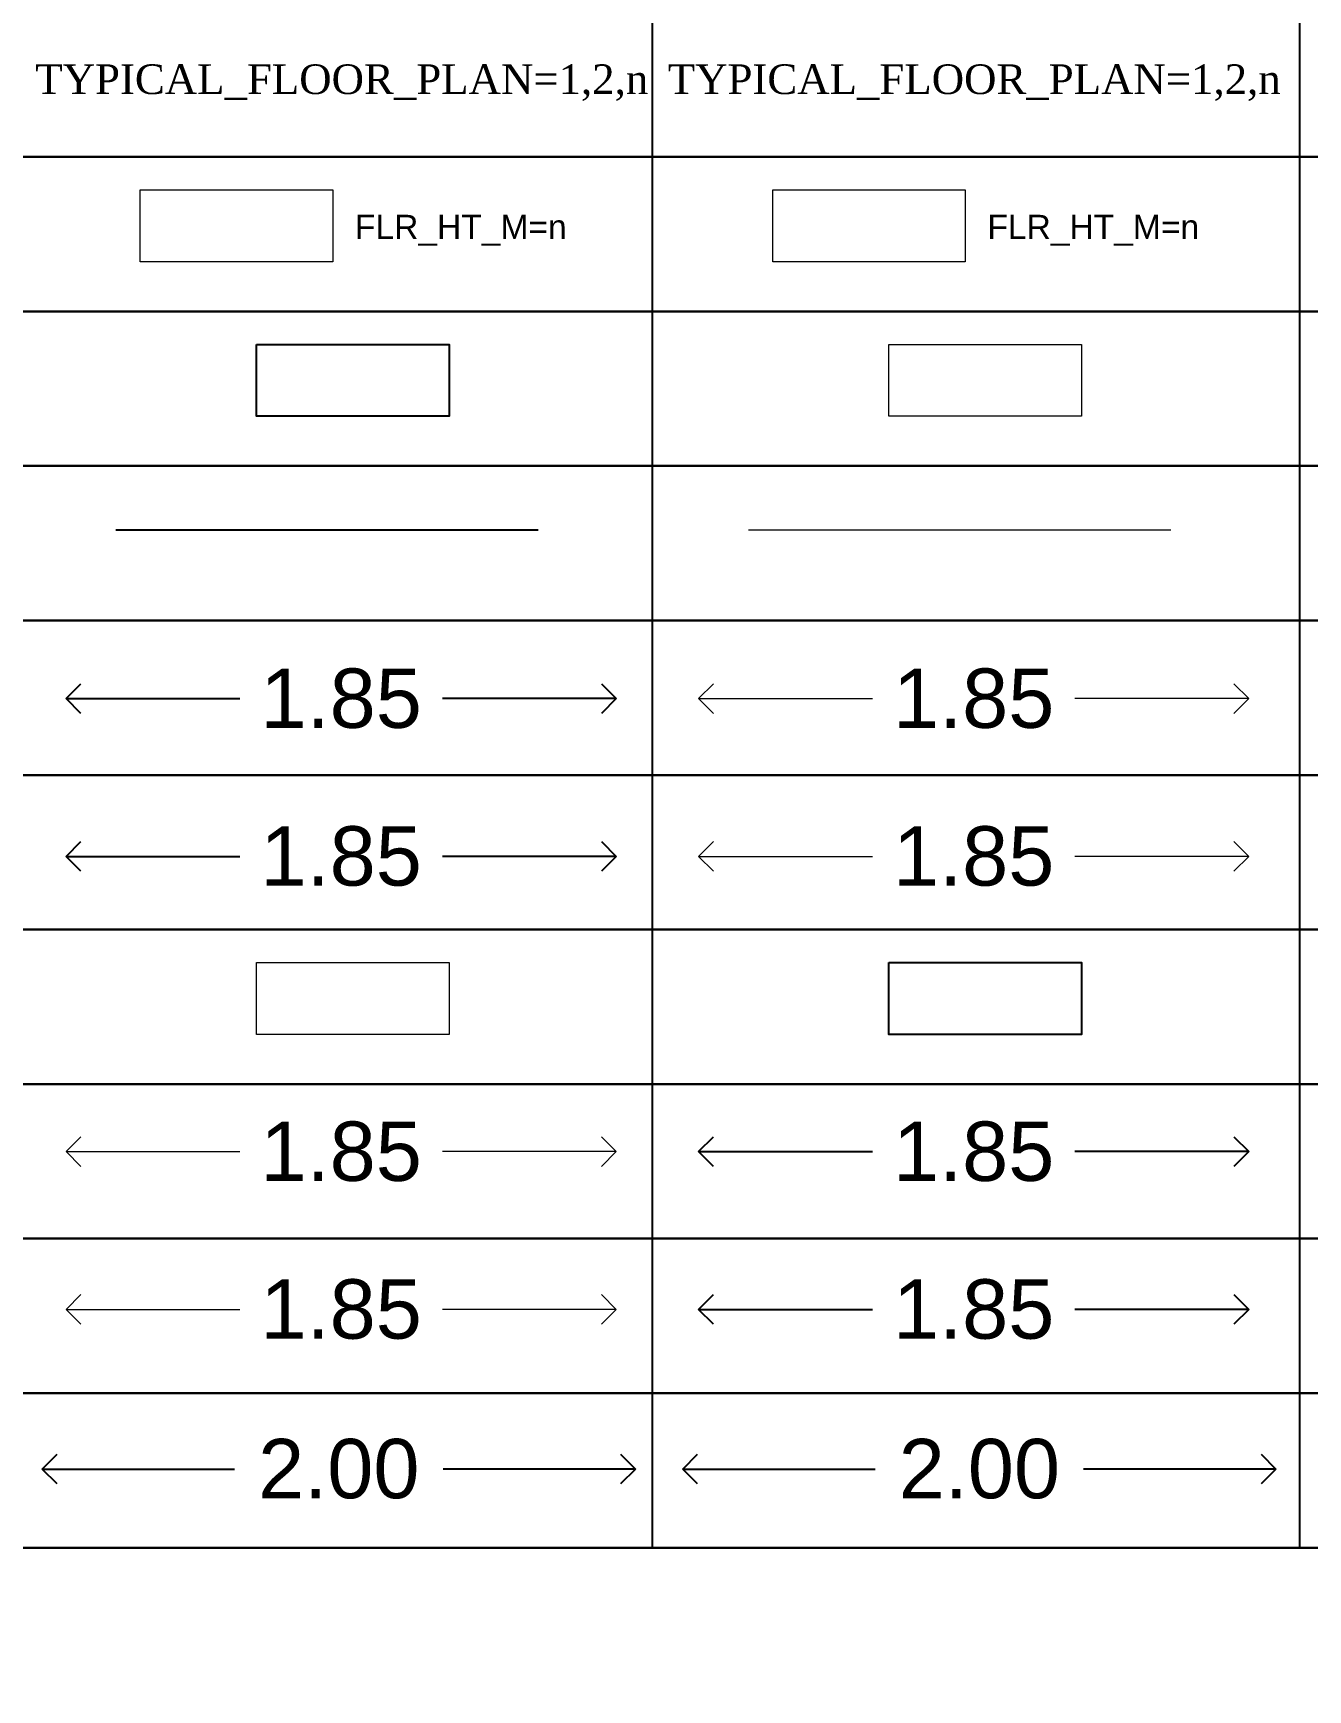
# Model space of a CAD drawing. Header units: millimetres. Extents: x -9481 to -9285, y 28728 to 28829.
# Drawn here: x -9451.39 to -9447.1, y 28791.82 to 28797.4 of the extents above; entities that cross this region are included whole.
import ezdxf

# ---------------------------------------------------------------- set-up
doc = ezdxf.new("R2010")
doc.units = ezdxf.units.MM
doc.header["$PDMODE"] = 34
doc.header["$PDSIZE"] = -15
doc.linetypes.add('CONTINULUS', pattern=[0])
for name, color, linetype, plot in [('BLK_1_FLR_3_BLT_UP_AREA', 7, 'Continuous', False), ('BLK_1_FLR_3_STAIR_1_FLIGHT_1', 7, 'Continuous', False), ('BLK_1_FLR_4_STAIR_1_LANDING_1', 7, 'Continuous', False)]:
    doc.layers.add(name, color=color, linetype=linetype, plot=plot)
for name, color, linetype in [('BLK_1_FLR_3_EXIT_WIDTH_STAIR', 7, 'Continuous'), ('BLK_1_FLR_4_BLT_UP_AREA', 7, 'Continuous'), ('BLK_1_FLR_4_EXIT_WIDTH_STAIR', 7, 'Continuous')]:
    doc.layers.add(name, color=color, linetype=linetype)
for name, color, linetype, lineweight in [('BLK_1_FLR_3_STAIR_1', 7, 'Continuous', 0), ('BLK_1_FLR_3_STAIR_1_LANDING_1', 7, 'Continuous', 0), ('BLK_1_FLR_4_STAIR_1', 7, 'Continuous', 0), ('BLK_1_FLR_4_STAIR_1_FLIGHT_1', 7, 'Continuous', 0), ('PLAN', 7, 'Continuous', 40)]:
    doc.layers.add(name, color=color, linetype=linetype, lineweight=lineweight)
doc.styles.add('Arial', font='arial.ttf', dxfattribs={"height": 0.2})
doc.styles.get("Standard").update_dxf_attribs({"font": 'arial.ttf', "height": 0.25})
doc.styles.add('style2', font='arial.ttf', dxfattribs={"height": 0.3})
doc.styles.add('TNR', font='times.ttf', dxfattribs={"height": 0.5})
doc.dimstyles.new('INT DIM', dxfattribs={"dimtxt": 0.3, "dimasz": 0.1, "dimexe": 0.18, "dimexo": 0.0625, "dimgap": 0.09, "dimtad": 0, "dimzin": 0, "dimdsep": 46, "dimtxsty": 'style2', "dimblk": 'OPEN90', "dimcen": 0.09, "dimse1": 1, "dimse2": 1, "dimclrd": 250, "dimclrt": 256, "dimadec": 0, "dimazin": 0, "dimtfac": 1, "dimtofl": 0, "dimtmove": 0, "dimatfit": 3, "dimfxl": 0.18, "dimtolj": 1, "dimtzin": 0, "dimlwd": -1, "dimarcsym": 0})

# ---------------------------------------------------------------- blocks, each defined once
blk = doc.blocks.new('_Open90')
at = {"layer": 'PLAN', "color": 0, "lineweight": -2}
for p, q in [((0, 0), (-1, 0)), ((-0.5, 0.5), (0, 0)), ((0, 0), (-0.5, -0.5))]:
    blk.add_line(p, q, dxfattribs=at)
blk = doc.blocks.new('*D11')
at = {"layer": 'BLK_1_FLR_3_STAIR_1_FLIGHT_1', "color": 250, "transparency": 16777216}
for p, q in [((-9451.1835, 28795.156), (-9450.6974, 28795.156)), ((-9449.5292, 28795.156), (-9450.0152, 28795.156))]:
    blk.add_line(p, q, dxfattribs=at)
at = {"layer": 'Defpoints', "color": 0, "transparency": 16777216}
for p in [(-9451.2835, 28795.2221), (-9449.4292, 28795.2408), (-9449.4292, 28795.156)]:
    blk.add_point(p, dxfattribs=at)
at = {"layer": 'BLK_1_FLR_3_STAIR_1_FLIGHT_1', "color": 250, "transparency": 16777216, "xscale": 0.1, "yscale": 0.1, "zscale": 0.1, "rotation": 180}
blk.add_blockref('_Open90', (-9451.2835, 28795.156), dxfattribs=at)
at = {"layer": 'BLK_1_FLR_3_STAIR_1_FLIGHT_1', "color": 250, "transparency": 16777216, "xscale": 0.1, "yscale": 0.1, "zscale": 0.1}
blk.add_blockref('_Open90', (-9449.4292, 28795.156), dxfattribs=at)
at = {"layer": 'BLK_1_FLR_3_STAIR_1_FLIGHT_1', "transparency": 16777216, "insert": (-9450.3563, 28795.156), "char_height": 0.2, "attachment_point": 5, "style": 'Arial', "bg_fill": 3, "box_fill_scale": 1.1, "bg_fill_color": 256, "bg_fill_true_color": 13158600, "bg_fill_transparency": 0}
blk.add_mtext('\\A1;1.85', dxfattribs=at)
blk = doc.blocks.new('*D12')
at = {"layer": 'BLK_1_FLR_4_STAIR_1_FLIGHT_1', "color": 250, "transparency": 16777216}
for p, q in [((-9449.052, 28795.156), (-9448.5659, 28795.156)), ((-9447.3977, 28795.156), (-9447.8837, 28795.156))]:
    blk.add_line(p, q, dxfattribs=at)
at = {"layer": 'Defpoints', "color": 0, "transparency": 16777216}
for p in [(-9449.152, 28795.2221), (-9447.2977, 28795.2408), (-9447.2977, 28795.156)]:
    blk.add_point(p, dxfattribs=at)
at = {"layer": 'BLK_1_FLR_4_STAIR_1_FLIGHT_1', "color": 250, "transparency": 16777216, "xscale": 0.1, "yscale": 0.1, "zscale": 0.1, "rotation": 180}
blk.add_blockref('_Open90', (-9449.152, 28795.156), dxfattribs=at)
at = {"layer": 'BLK_1_FLR_4_STAIR_1_FLIGHT_1', "color": 250, "transparency": 16777216, "xscale": 0.1, "yscale": 0.1, "zscale": 0.1}
blk.add_blockref('_Open90', (-9447.2977, 28795.156), dxfattribs=at)
at = {"layer": 'BLK_1_FLR_4_STAIR_1_FLIGHT_1', "transparency": 16777216, "insert": (-9448.2248, 28795.156), "char_height": 0.2, "attachment_point": 5, "style": 'Arial', "bg_fill": 3, "box_fill_scale": 1.1, "bg_fill_color": 256, "bg_fill_true_color": 13158600, "bg_fill_transparency": 0}
blk.add_mtext('\\A1;1.85', dxfattribs=at)
blk = doc.blocks.new('*D17')
at = {"layer": 'BLK_1_FLR_3_STAIR_1_FLIGHT_1', "color": 250, "transparency": 16777216}
for p, q in [((-9451.1835, 28794.6246), (-9450.6974, 28794.6246)), ((-9449.5292, 28794.6246), (-9450.0152, 28794.6246))]:
    blk.add_line(p, q, dxfattribs=at)
at = {"layer": 'Defpoints', "color": 0, "transparency": 16777216}
for p in [(-9449.4292, 28794.7093), (-9451.2835, 28794.6907), (-9449.4292, 28794.6246)]:
    blk.add_point(p, dxfattribs=at)
at = {"layer": 'BLK_1_FLR_3_STAIR_1_FLIGHT_1', "color": 250, "transparency": 16777216, "xscale": 0.1, "yscale": 0.1, "zscale": 0.1, "rotation": 180}
blk.add_blockref('_Open90', (-9451.2835, 28794.6246), dxfattribs=at)
at = {"layer": 'BLK_1_FLR_3_STAIR_1_FLIGHT_1', "color": 250, "transparency": 16777216, "xscale": 0.1, "yscale": 0.1, "zscale": 0.1}
blk.add_blockref('_Open90', (-9449.4292, 28794.6246), dxfattribs=at)
at = {"layer": 'BLK_1_FLR_3_STAIR_1_FLIGHT_1', "transparency": 16777216, "insert": (-9450.3563, 28794.6246), "char_height": 0.2, "attachment_point": 5, "style": 'Arial', "bg_fill": 3, "box_fill_scale": 1.1, "bg_fill_color": 256, "bg_fill_true_color": 13158600, "bg_fill_transparency": 0}
blk.add_mtext('\\A1;1.85', dxfattribs=at)
blk = doc.blocks.new('*D18')
at = {"layer": 'BLK_1_FLR_4_STAIR_1_FLIGHT_1', "color": 250, "transparency": 16777216}
for p, q in [((-9449.052, 28794.6246), (-9448.5659, 28794.6246)), ((-9447.3977, 28794.6246), (-9447.8837, 28794.6246))]:
    blk.add_line(p, q, dxfattribs=at)
at = {"layer": 'Defpoints', "color": 0, "transparency": 16777216}
for p in [(-9447.2977, 28794.7093), (-9449.152, 28794.6907), (-9447.2977, 28794.6246)]:
    blk.add_point(p, dxfattribs=at)
at = {"layer": 'BLK_1_FLR_4_STAIR_1_FLIGHT_1', "color": 250, "transparency": 16777216, "xscale": 0.1, "yscale": 0.1, "zscale": 0.1, "rotation": 180}
blk.add_blockref('_Open90', (-9449.152, 28794.6246), dxfattribs=at)
at = {"layer": 'BLK_1_FLR_4_STAIR_1_FLIGHT_1', "color": 250, "transparency": 16777216, "xscale": 0.1, "yscale": 0.1, "zscale": 0.1}
blk.add_blockref('_Open90', (-9447.2977, 28794.6246), dxfattribs=at)
at = {"layer": 'BLK_1_FLR_4_STAIR_1_FLIGHT_1', "transparency": 16777216, "insert": (-9448.2248, 28794.6246), "char_height": 0.2, "attachment_point": 5, "style": 'Arial', "bg_fill": 3, "box_fill_scale": 1.1, "bg_fill_color": 256, "bg_fill_true_color": 13158600, "bg_fill_transparency": 0}
blk.add_mtext('\\A1;1.85', dxfattribs=at)
blk = doc.blocks.new('*D24')
at = {"layer": 'BLK_1_FLR_3_STAIR_1_LANDING_1', "color": 250, "transparency": 16777216}
for p, q in [((-9451.1835, 28793.6298), (-9450.6974, 28793.6298)), ((-9449.5292, 28793.6298), (-9450.0152, 28793.6298))]:
    blk.add_line(p, q, dxfattribs=at)
at = {"layer": 'Defpoints', "color": 0, "transparency": 16777216}
for p in [(-9449.4292, 28793.7145), (-9451.2835, 28793.6958), (-9449.4292, 28793.6298)]:
    blk.add_point(p, dxfattribs=at)
at = {"layer": 'BLK_1_FLR_3_STAIR_1_LANDING_1', "color": 250, "transparency": 16777216, "xscale": 0.1, "yscale": 0.1, "zscale": 0.1, "rotation": 180}
blk.add_blockref('_Open90', (-9451.2835, 28793.6298), dxfattribs=at)
at = {"layer": 'BLK_1_FLR_3_STAIR_1_LANDING_1', "color": 250, "transparency": 16777216, "xscale": 0.1, "yscale": 0.1, "zscale": 0.1}
blk.add_blockref('_Open90', (-9449.4292, 28793.6298), dxfattribs=at)
at = {"layer": 'BLK_1_FLR_3_STAIR_1_LANDING_1', "transparency": 16777216, "insert": (-9450.3563, 28793.6298), "char_height": 0.2, "attachment_point": 5, "style": 'Arial', "bg_fill": 3, "box_fill_scale": 1.1, "bg_fill_color": 256, "bg_fill_true_color": 13158600, "bg_fill_transparency": 0}
blk.add_mtext('\\A1;1.85', dxfattribs=at)
blk = doc.blocks.new('*D25')
at = {"layer": 'BLK_1_FLR_4_STAIR_1_LANDING_1', "color": 250, "transparency": 16777216}
for p, q in [((-9449.052, 28793.6298), (-9448.5659, 28793.6298)), ((-9447.3977, 28793.6298), (-9447.8837, 28793.6298))]:
    blk.add_line(p, q, dxfattribs=at)
at = {"layer": 'Defpoints', "color": 0, "transparency": 16777216}
for p in [(-9447.2977, 28793.7145), (-9449.152, 28793.6958), (-9447.2977, 28793.6298)]:
    blk.add_point(p, dxfattribs=at)
at = {"layer": 'BLK_1_FLR_4_STAIR_1_LANDING_1', "color": 250, "transparency": 16777216, "xscale": 0.1, "yscale": 0.1, "zscale": 0.1, "rotation": 180}
blk.add_blockref('_Open90', (-9449.152, 28793.6298), dxfattribs=at)
at = {"layer": 'BLK_1_FLR_4_STAIR_1_LANDING_1', "color": 250, "transparency": 16777216, "xscale": 0.1, "yscale": 0.1, "zscale": 0.1}
blk.add_blockref('_Open90', (-9447.2977, 28793.6298), dxfattribs=at)
at = {"layer": 'BLK_1_FLR_4_STAIR_1_LANDING_1', "transparency": 16777216, "insert": (-9448.2248, 28793.6298), "char_height": 0.2, "attachment_point": 5, "style": 'Arial', "bg_fill": 3, "box_fill_scale": 1.1, "bg_fill_color": 256, "bg_fill_true_color": 13158600, "bg_fill_transparency": 0}
blk.add_mtext('\\A1;1.85', dxfattribs=at)
blk = doc.blocks.new('*D31')
at = {"layer": 'BLK_1_FLR_3_STAIR_1_LANDING_1', "color": 250, "transparency": 16777216}
for p, q in [((-9451.1835, 28793.0983), (-9450.6974, 28793.0983)), ((-9449.5292, 28793.0983), (-9450.0152, 28793.0983))]:
    blk.add_line(p, q, dxfattribs=at)
at = {"layer": 'Defpoints', "color": 0, "transparency": 16777216}
for p in [(-9451.2835, 28793.1644), (-9449.4292, 28793.1831), (-9449.4292, 28793.0983)]:
    blk.add_point(p, dxfattribs=at)
at = {"layer": 'BLK_1_FLR_3_STAIR_1_LANDING_1', "color": 250, "transparency": 16777216, "xscale": 0.1, "yscale": 0.1, "zscale": 0.1, "rotation": 180}
blk.add_blockref('_Open90', (-9451.2835, 28793.0983), dxfattribs=at)
at = {"layer": 'BLK_1_FLR_3_STAIR_1_LANDING_1', "color": 250, "transparency": 16777216, "xscale": 0.1, "yscale": 0.1, "zscale": 0.1}
blk.add_blockref('_Open90', (-9449.4292, 28793.0983), dxfattribs=at)
at = {"layer": 'BLK_1_FLR_3_STAIR_1_LANDING_1', "transparency": 16777216, "insert": (-9450.3563, 28793.0983), "char_height": 0.2, "attachment_point": 5, "style": 'Arial', "bg_fill": 3, "box_fill_scale": 1.1, "bg_fill_color": 256, "bg_fill_true_color": 13158600, "bg_fill_transparency": 0}
blk.add_mtext('\\A1;1.85', dxfattribs=at)
blk = doc.blocks.new('*D32')
at = {"layer": 'BLK_1_FLR_4_STAIR_1_LANDING_1', "color": 250, "transparency": 16777216}
for p, q in [((-9449.052, 28793.0983), (-9448.5659, 28793.0983)), ((-9447.3977, 28793.0983), (-9447.8837, 28793.0983))]:
    blk.add_line(p, q, dxfattribs=at)
at = {"layer": 'Defpoints', "color": 0, "transparency": 16777216}
for p in [(-9449.152, 28793.1644), (-9447.2977, 28793.1831), (-9447.2977, 28793.0983)]:
    blk.add_point(p, dxfattribs=at)
at = {"layer": 'BLK_1_FLR_4_STAIR_1_LANDING_1', "color": 250, "transparency": 16777216, "xscale": 0.1, "yscale": 0.1, "zscale": 0.1, "rotation": 180}
blk.add_blockref('_Open90', (-9449.152, 28793.0983), dxfattribs=at)
at = {"layer": 'BLK_1_FLR_4_STAIR_1_LANDING_1', "color": 250, "transparency": 16777216, "xscale": 0.1, "yscale": 0.1, "zscale": 0.1}
blk.add_blockref('_Open90', (-9447.2977, 28793.0983), dxfattribs=at)
at = {"layer": 'BLK_1_FLR_4_STAIR_1_LANDING_1', "transparency": 16777216, "insert": (-9448.2248, 28793.0983), "char_height": 0.2, "attachment_point": 5, "style": 'Arial', "bg_fill": 3, "box_fill_scale": 1.1, "bg_fill_color": 256, "bg_fill_true_color": 13158600, "bg_fill_transparency": 0}
blk.add_mtext('\\A1;1.85', dxfattribs=at)
blk = doc.blocks.new('*D40')
at = {"layer": 'BLK_1_FLR_3_EXIT_WIDTH_STAIR', "color": 250, "ltscale": 0.05, "transparency": 16777216}
for p, q in [((-9451.2638, 28792.5606), (-9450.7154, 28792.5606)), ((-9449.4647, 28792.5606), (-9450.0131, 28792.5606))]:
    blk.add_line(p, q, dxfattribs=at)
at = {"layer": 'Defpoints', "color": 0, "linetype": 'CONTINULUS', "ltscale": 0.05, "transparency": 16777216}
for p in [(-9451.3638, 28792.721), (-9449.3647, 28792.721), (-9449.3647, 28792.5606)]:
    blk.add_point(p, dxfattribs=at)
at = {"layer": 'BLK_1_FLR_3_EXIT_WIDTH_STAIR', "color": 250, "linetype": 'CONTINULUS', "ltscale": 0.05, "transparency": 16777216, "xscale": 0.1, "yscale": 0.1, "zscale": 0.1, "rotation": 180}
blk.add_blockref('_Open90', (-9451.3638, 28792.5606), dxfattribs=at)
at = {"layer": 'BLK_1_FLR_3_EXIT_WIDTH_STAIR', "color": 250, "linetype": 'CONTINULUS', "ltscale": 0.05, "transparency": 16777216, "xscale": 0.1, "yscale": 0.1, "zscale": 0.1}
blk.add_blockref('_Open90', (-9449.3647, 28792.5606), dxfattribs=at)
at = {"layer": 'BLK_1_FLR_3_EXIT_WIDTH_STAIR', "linetype": 'CONTINULUS', "ltscale": 0.05, "transparency": 16777216, "insert": (-9450.3643, 28792.5606), "char_height": 0.2, "attachment_point": 5, "style": 'Arial', "bg_fill": 3, "box_fill_scale": 1.1, "bg_fill_color": 256, "bg_fill_true_color": 13158600, "bg_fill_transparency": 0}
blk.add_mtext('\\A1;2.00', dxfattribs=at)
blk = doc.blocks.new('*D41')
at = {"layer": 'BLK_1_FLR_4_EXIT_WIDTH_STAIR', "color": 250, "ltscale": 0.05, "transparency": 16777216}
for p, q in [((-9449.1052, 28792.5606), (-9448.5567, 28792.5606)), ((-9447.306, 28792.5606), (-9447.8545, 28792.5606))]:
    blk.add_line(p, q, dxfattribs=at)
at = {"layer": 'Defpoints', "color": 0, "linetype": 'CONTINULUS', "ltscale": 0.05, "transparency": 16777216}
for p in [(-9449.2052, 28792.721), (-9447.206, 28792.721), (-9447.206, 28792.5606)]:
    blk.add_point(p, dxfattribs=at)
at = {"layer": 'BLK_1_FLR_4_EXIT_WIDTH_STAIR', "color": 250, "linetype": 'CONTINULUS', "ltscale": 0.05, "transparency": 16777216, "xscale": 0.1, "yscale": 0.1, "zscale": 0.1, "rotation": 180}
blk.add_blockref('_Open90', (-9449.2052, 28792.5606), dxfattribs=at)
at = {"layer": 'BLK_1_FLR_4_EXIT_WIDTH_STAIR', "color": 250, "linetype": 'CONTINULUS', "ltscale": 0.05, "transparency": 16777216, "xscale": 0.1, "yscale": 0.1, "zscale": 0.1}
blk.add_blockref('_Open90', (-9447.206, 28792.5606), dxfattribs=at)
at = {"layer": 'BLK_1_FLR_4_EXIT_WIDTH_STAIR', "linetype": 'CONTINULUS', "ltscale": 0.05, "transparency": 16777216, "insert": (-9448.2056, 28792.5606), "char_height": 0.2, "attachment_point": 5, "style": 'Arial', "bg_fill": 3, "box_fill_scale": 1.1, "bg_fill_color": 256, "bg_fill_true_color": 13158600, "bg_fill_transparency": 0}
blk.add_mtext('\\A1;2.00', dxfattribs=at)

msp = doc.modelspace()

# ---------------------------------------------------------------- linework, layer by layer
for p, q in [((-9449.3086, 28797.5019), (-9449.3086, 28796.9812)), ((-9447.1263, 28797.5019), (-9447.1263, 28796.9812)), ((-9449.3086, 28796.9812), (-9449.3086, 28796.4606)), ((-9447.1263, 28796.9812), (-9447.1263, 28796.4606)), ((-9449.3086, 28796.4606), (-9449.3086, 28795.9399)), ((-9447.1263, 28796.4606), (-9447.1263, 28795.9399)), ((-9449.3086, 28795.9399), (-9449.3086, 28795.4193)), ((-9447.1263, 28795.9399), (-9447.1263, 28795.4193)), ((-9449.3086, 28795.4193), (-9449.3086, 28794.8986)), ((-9447.1263, 28795.4193), (-9447.1263, 28794.8986)), ((-9449.3086, 28794.8986), (-9449.3086, 28794.378)), ((-9447.1263, 28794.8986), (-9447.1263, 28794.378)), ((-9449.3086, 28794.378), (-9449.3086, 28793.8573)), ((-9447.1263, 28794.378), (-9447.1263, 28793.8573)), ((-9449.3086, 28793.8573), (-9449.3086, 28793.3367)), ((-9447.1263, 28793.8573), (-9447.1263, 28793.3367)), ((-9449.3086, 28793.3367), (-9449.3086, 28792.816)), ((-9447.1263, 28793.3367), (-9447.1263, 28792.816)), ((-9449.3086, 28792.816), (-9449.3086, 28792.2954)), ((-9447.1263, 28792.816), (-9447.1263, 28792.2954))]:
    msp.add_line(p, q)
for points in [[(-9481.2579, 28797.5019), (-9442.23, 28797.5019), (-9442.23, 28796.9812), (-9481.2579, 28796.9812), (-9481.2579, 28797.5019)], [(-9481.2579, 28792.816), (-9442.23, 28792.816), (-9442.23, 28792.2954), (-9481.2579, 28792.2954), (-9481.2579, 28792.816)], [(-9481.2579, 28792.2954), (-9442.23, 28792.2954), (-9442.23, 28791.7747), (-9481.2579, 28791.7747), (-9481.2579, 28792.2954)]]:
    msp.add_lwpolyline(points, close=True)
for points in [[(-9481.2579, 28796.4606), (-9481.2579, 28796.9812), (-9442.23, 28796.9812), (-9442.23, 28796.4606), (-9470.8642, 28796.4606)], [(-9461.7318, 28796.4606), (-9442.23, 28796.4606), (-9442.23, 28795.9399), (-9461.7318, 28795.9399)], [(-9461.7318, 28795.9399), (-9442.23, 28795.9399), (-9442.23, 28795.4193), (-9461.7318, 28795.4193)], [(-9461.7318, 28795.4193), (-9442.23, 28795.4193), (-9442.23, 28794.8986), (-9461.7318, 28794.8986)], [(-9461.7318, 28794.8986), (-9442.23, 28794.8986), (-9442.23, 28794.378), (-9470.8642, 28794.378)], [(-9470.8642, 28794.378), (-9442.23, 28794.378), (-9442.23, 28793.8573), (-9461.7318, 28793.8573)], [(-9461.7318, 28793.8573), (-9442.23, 28793.8573), (-9442.23, 28793.3367), (-9461.7318, 28793.3367)], [(-9461.7318, 28793.3367), (-9442.23, 28793.3367), (-9442.23, 28792.816), (-9481.2579, 28792.816), (-9481.2579, 28793.3367)]]:
    msp.add_lwpolyline(points)
at = {"layer": 'BLK_1_FLR_3_STAIR_1'}
msp.add_lwpolyline([(-9451.0337, 28796.8701), (-9450.3845, 28796.8701), (-9450.3845, 28796.6279), (-9451.0337, 28796.6279)], close=True, dxfattribs=at)
at = {"layer": 'BLK_1_FLR_3_STAIR_1_FLIGHT_1', "color": 3}
msp.add_line((-9451.1156, 28795.7248), (-9449.692, 28795.7248), dxfattribs=at)
at = {"layer": 'BLK_1_FLR_3_STAIR_1_FLIGHT_1'}
msp.add_lwpolyline([(-9450.642, 28796.3494), (-9449.9928, 28796.3494), (-9449.9928, 28796.1073), (-9450.642, 28796.1073)], close=True, dxfattribs=at)
at = {"layer": 'BLK_1_FLR_3_STAIR_1_LANDING_1'}
msp.add_lwpolyline([(-9450.642, 28794.2669), (-9449.9928, 28794.2669), (-9449.9928, 28794.0247), (-9450.642, 28794.0247)], close=True, dxfattribs=at)
at = {"layer": 'BLK_1_FLR_4_STAIR_1'}
msp.add_lwpolyline([(-9448.9021, 28796.8701), (-9448.253, 28796.8701), (-9448.253, 28796.6279), (-9448.9021, 28796.6279)], close=True, dxfattribs=at)
at = {"layer": 'BLK_1_FLR_4_STAIR_1_FLIGHT_1', "color": 3}
msp.add_line((-9448.9841, 28795.7248), (-9447.5605, 28795.7248), dxfattribs=at)
at = {"layer": 'BLK_1_FLR_4_STAIR_1_FLIGHT_1'}
msp.add_lwpolyline([(-9448.5105, 28796.3494), (-9447.8613, 28796.3494), (-9447.8613, 28796.1073), (-9448.5105, 28796.1073)], close=True, dxfattribs=at)
at = {"layer": 'BLK_1_FLR_4_STAIR_1_LANDING_1'}
msp.add_lwpolyline([(-9448.5105, 28794.2669), (-9447.8613, 28794.2669), (-9447.8613, 28794.0247), (-9448.5105, 28794.0247)], close=True, dxfattribs=at)

# ---------------------------------------------------------------- texts
at = {"layer": 'BLK_1_FLR_3_BLT_UP_AREA', "color": 11, "insert": (-9451.3872, 28797.2927), "char_height": 0.1, "attachment_point": 1, "style": 'TNR'}
msp.add_mtext_dynamic_manual_height_columns('TYPICAL_FLOOR_PLAN=1,2,n', width=3.3155, gutter_width=2.5, heights=[0], dxfattribs=at)
at = {"layer": 'BLK_1_FLR_3_STAIR_1', "insert": (-9450.31, 28796.7858), "char_height": 0.081, "attachment_point": 1}
msp.add_mtext_dynamic_manual_height_columns('FLR_HT_M=n', width=0.422056, gutter_width=0.405, heights=[0], dxfattribs=at)
at = {"layer": 'BLK_1_FLR_4_BLT_UP_AREA', "color": 11, "insert": (-9449.2556, 28797.2927), "char_height": 0.1, "attachment_point": 1, "style": 'TNR'}
msp.add_mtext_dynamic_manual_height_columns('TYPICAL_FLOOR_PLAN=1,2,n', width=3.3155, gutter_width=2.5, heights=[0], dxfattribs=at)
at = {"layer": 'BLK_1_FLR_4_STAIR_1', "insert": (-9448.1785, 28796.7858), "char_height": 0.081, "attachment_point": 1}
msp.add_mtext_dynamic_manual_height_columns('FLR_HT_M=n', width=0.422056, gutter_width=0.405, heights=[0], dxfattribs=at)

# ---------------------------------------------------------------- next in the draw order: dimensions: what is measured, and where the dimension line sits
at = {"layer": 'BLK_1_FLR_3_EXIT_WIDTH_STAIR', "color": 7, "linetype": 'CONTINULUS', "ltscale": 0.05}
dim = msp.add_linear_dim(base=(-9449.3647, 28792.5606), p1=(-9451.3638, 28792.721), p2=(-9449.3647, 28792.721), dimstyle='INT DIM', override={"dimtxt": 0.2, "dimtxsty": 'Arial', "dimfxl": 0.125, "dimtfill": 1, "dimtfillclr": 7, "dimarcsym": 1}, dxfattribs=at)
dim.commit()
dim.dimension.update_dxf_attribs({"geometry": '*D40', "text_midpoint": (-9450.3643, 28792.5606)})
at = {"layer": 'BLK_1_FLR_3_STAIR_1_FLIGHT_1', "color": 2}
dim = msp.add_linear_dim(base=(-9449.4292, 28795.156), p1=(-9451.2835, 28795.2221), p2=(-9449.4292, 28795.2408), dimstyle='INT DIM', override={"dimtxt": 0.2, "dimtxsty": 'Arial', "dimfxl": 0.125, "dimtfill": 1, "dimtfillclr": 7, "dimarcsym": 1}, dxfattribs=at)
dim.commit()
dim.dimension.update_dxf_attribs({"geometry": '*D11', "text_midpoint": (-9450.3563, 28795.156)})
at = {"layer": 'BLK_1_FLR_3_STAIR_1_FLIGHT_1', "color": 1}
dim = msp.add_linear_dim(base=(-9449.4292, 28794.6246), p1=(-9451.2835, 28794.6907), p2=(-9449.4292, 28794.7093), dimstyle='INT DIM', override={"dimtxt": 0.2, "dimtxsty": 'Arial', "dimfxl": 0.125, "dimtfill": 1, "dimtfillclr": 7, "dimarcsym": 1}, dxfattribs=at)
dim.commit()
dim.dimension.update_dxf_attribs({"geometry": '*D17', "text_midpoint": (-9450.3563, 28794.6246)})
at = {"layer": 'BLK_1_FLR_3_STAIR_1_LANDING_1', "color": 2}
dim = msp.add_linear_dim(base=(-9449.4292, 28793.6298), p1=(-9451.2835, 28793.6958), p2=(-9449.4292, 28793.7145), dimstyle='INT DIM', override={"dimtxt": 0.2, "dimtxsty": 'Arial', "dimfxl": 0.125, "dimtfill": 1, "dimtfillclr": 7, "dimarcsym": 1}, dxfattribs=at)
dim.commit()
dim.dimension.update_dxf_attribs({"geometry": '*D24', "text_midpoint": (-9450.3563, 28793.6298)})
at = {"layer": 'BLK_1_FLR_3_STAIR_1_LANDING_1', "color": 1}
dim = msp.add_linear_dim(base=(-9449.4292, 28793.0983), p1=(-9451.2835, 28793.1644), p2=(-9449.4292, 28793.1831), dimstyle='INT DIM', override={"dimtxt": 0.2, "dimtxsty": 'Arial', "dimfxl": 0.125, "dimtfill": 1, "dimtfillclr": 7, "dimarcsym": 1}, dxfattribs=at)
dim.commit()
dim.dimension.update_dxf_attribs({"geometry": '*D31', "text_midpoint": (-9450.3563, 28793.0983)})
at = {"layer": 'BLK_1_FLR_4_EXIT_WIDTH_STAIR', "color": 7, "linetype": 'CONTINULUS', "ltscale": 0.05}
dim = msp.add_linear_dim(base=(-9447.206, 28792.5606), p1=(-9449.2052, 28792.721), p2=(-9447.206, 28792.721), dimstyle='INT DIM', override={"dimtxt": 0.2, "dimtxsty": 'Arial', "dimfxl": 0.125, "dimtfill": 1, "dimtfillclr": 7, "dimarcsym": 1}, dxfattribs=at)
dim.commit()
dim.dimension.update_dxf_attribs({"geometry": '*D41', "text_midpoint": (-9448.2056, 28792.5606)})
at = {"layer": 'BLK_1_FLR_4_STAIR_1_FLIGHT_1', "color": 2}
dim = msp.add_linear_dim(base=(-9447.2977, 28795.156), p1=(-9449.152, 28795.2221), p2=(-9447.2977, 28795.2408), dimstyle='INT DIM', override={"dimtxt": 0.2, "dimtxsty": 'Arial', "dimfxl": 0.125, "dimtfill": 1, "dimtfillclr": 7, "dimarcsym": 1}, dxfattribs=at)
dim.commit()
dim.dimension.update_dxf_attribs({"geometry": '*D12', "text_midpoint": (-9448.2248, 28795.156)})
at = {"layer": 'BLK_1_FLR_4_STAIR_1_FLIGHT_1', "color": 1}
dim = msp.add_linear_dim(base=(-9447.2977, 28794.6246), p1=(-9449.152, 28794.6907), p2=(-9447.2977, 28794.7093), dimstyle='INT DIM', override={"dimtxt": 0.2, "dimtxsty": 'Arial', "dimfxl": 0.125, "dimtfill": 1, "dimtfillclr": 7, "dimarcsym": 1}, dxfattribs=at)
dim.commit()
dim.dimension.update_dxf_attribs({"geometry": '*D18', "text_midpoint": (-9448.2248, 28794.6246)})
at = {"layer": 'BLK_1_FLR_4_STAIR_1_LANDING_1', "color": 2}
dim = msp.add_linear_dim(base=(-9447.2977, 28793.6298), p1=(-9449.152, 28793.6958), p2=(-9447.2977, 28793.7145), dimstyle='INT DIM', override={"dimtxt": 0.2, "dimtxsty": 'Arial', "dimfxl": 0.125, "dimtfill": 1, "dimtfillclr": 7, "dimarcsym": 1}, dxfattribs=at)
dim.commit()
dim.dimension.update_dxf_attribs({"geometry": '*D25', "text_midpoint": (-9448.2248, 28793.6298)})
at = {"layer": 'BLK_1_FLR_4_STAIR_1_LANDING_1', "color": 1}
dim = msp.add_linear_dim(base=(-9447.2977, 28793.0983), p1=(-9449.152, 28793.1644), p2=(-9447.2977, 28793.1831), dimstyle='INT DIM', override={"dimtxt": 0.2, "dimtxsty": 'Arial', "dimfxl": 0.125, "dimtfill": 1, "dimtfillclr": 7, "dimarcsym": 1}, dxfattribs=at)
dim.commit()
dim.dimension.update_dxf_attribs({"geometry": '*D32', "text_midpoint": (-9448.2248, 28793.0983)})

doc.saveas('drawing.dxf')
